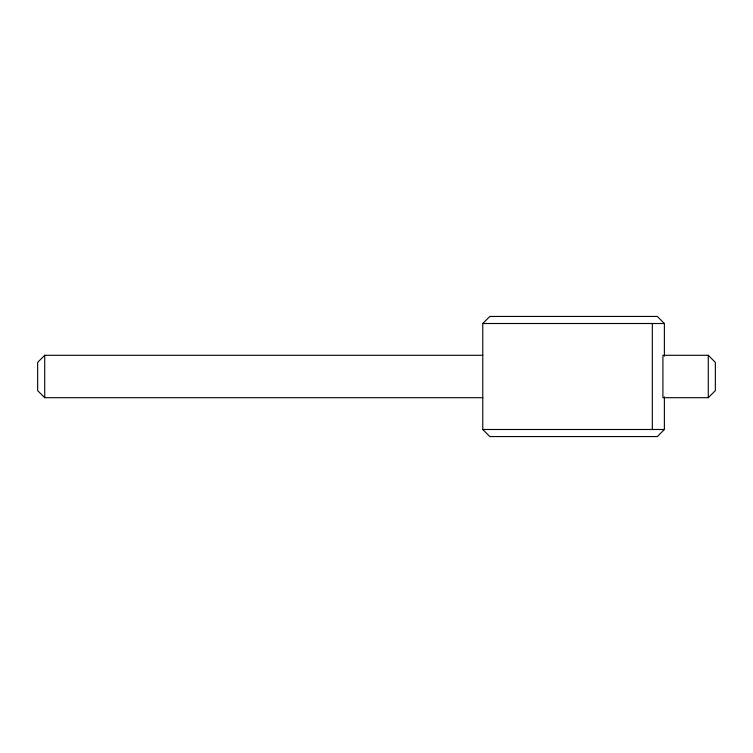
<?xml version="1.0" encoding="UTF-8"?>
<svg xmlns="http://www.w3.org/2000/svg" width="753" height="753" viewBox="0 0 753 753"><rect width="100%" height="100%" fill="white"/><g stroke="black" fill="none" stroke-linecap="round" stroke-linejoin="round"><path stroke-width="1.13" d="M664.381 396.878L664.381 429.492L657.36 436.552L489.827 436.552L482.767 429.492L482.767 323.508L489.827 316.448L657.36 316.448L664.381 323.508L664.381 356.122M482.767 355.303L44.719 355.303L37.65 362.372L37.65 390.628L44.719 397.697L482.767 397.697M708.281 397.697L715.35 390.628L715.35 362.372L708.281 355.303L662.922 355.303L662.922 397.697L708.281 397.697L708.281 355.303M482.767 323.508L664.381 323.508M482.767 429.492L664.381 429.492M652.333 323.508L652.333 429.492M44.719 355.303L44.719 397.697"/></g></svg>
